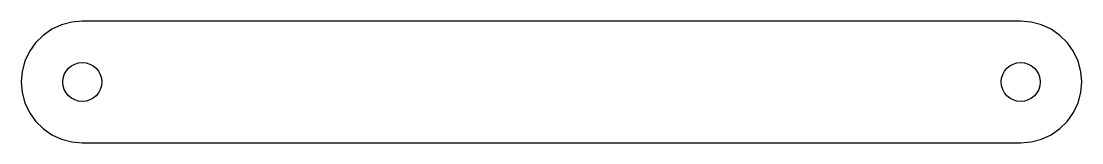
# Model space of a CAD drawing. Header units: millimetres. Extents: x -5 to 81.8, y -5 to 5.
import ezdxf

# ---------------------------------------------------------------- set-up
doc = ezdxf.new("R2010")
doc.units = ezdxf.units.MM

msp = doc.modelspace()

# ---------------------------------------------------------------- linework, layer by layer
for p, q in [((-1.71, 4.698), (-2.5, 4.33)), ((-0.868, 4.924), (-1.71, 4.698)), ((0, 5), (-0.868, 4.924)), ((76.79, 5), (0, 5)), ((77.658, 4.924), (76.79, 5)), ((78.5, 4.698), (77.658, 4.924)), ((79.29, 4.33), (78.5, 4.698)), ((-3.214, 3.83), (-3.83, 3.214)), ((-2.5, 4.33), (-3.214, 3.83)), ((80.004, 3.83), (79.29, 4.33)), ((80.62, 3.214), (80.004, 3.83)), ((-3.83, 3.214), (-4.33, 2.5)), ((81.12, 2.5), (80.62, 3.214)), ((-4.33, 2.5), (-4.698, 1.71)), ((81.488, 1.71), (81.12, 2.5)), ((-4.924, 0.868), (-5, 0)), ((-4.698, 1.71), (-4.924, 0.868)), ((81.714, 0.868), (81.488, 1.71)), ((81.79, 0), (81.714, 0.868)), ((-5, 0), (-4.924, -0.868)), ((81.714, -0.868), (81.79, 0)), ((-4.924, -0.868), (-4.698, -1.71)), ((-4.698, -1.71), (-4.33, -2.5)), ((81.12, -2.5), (81.488, -1.71)), ((81.488, -1.71), (81.714, -0.868)), ((-4.33, -2.5), (-3.83, -3.214)), ((80.62, -3.214), (81.12, -2.5)), ((-3.83, -3.214), (-3.214, -3.83)), ((80.004, -3.83), (80.62, -3.214)), ((-3.214, -3.83), (-2.5, -4.33)), ((-2.5, -4.33), (-1.71, -4.698)), ((78.5, -4.698), (79.29, -4.33)), ((79.29, -4.33), (80.004, -3.83)), ((-1.71, -4.698), (-0.868, -4.924)), ((-0.868, -4.924), (0, -5)), ((0, -5), (76.79, -5)), ((76.79, -5), (77.658, -4.924)), ((77.658, -4.924), (78.5, -4.698))]:
    msp.add_line(p, q)
for centre in [(0, 0), (76.79, 0)]:
    msp.add_circle(centre, 1.6)

doc.saveas('drawing.dxf')
